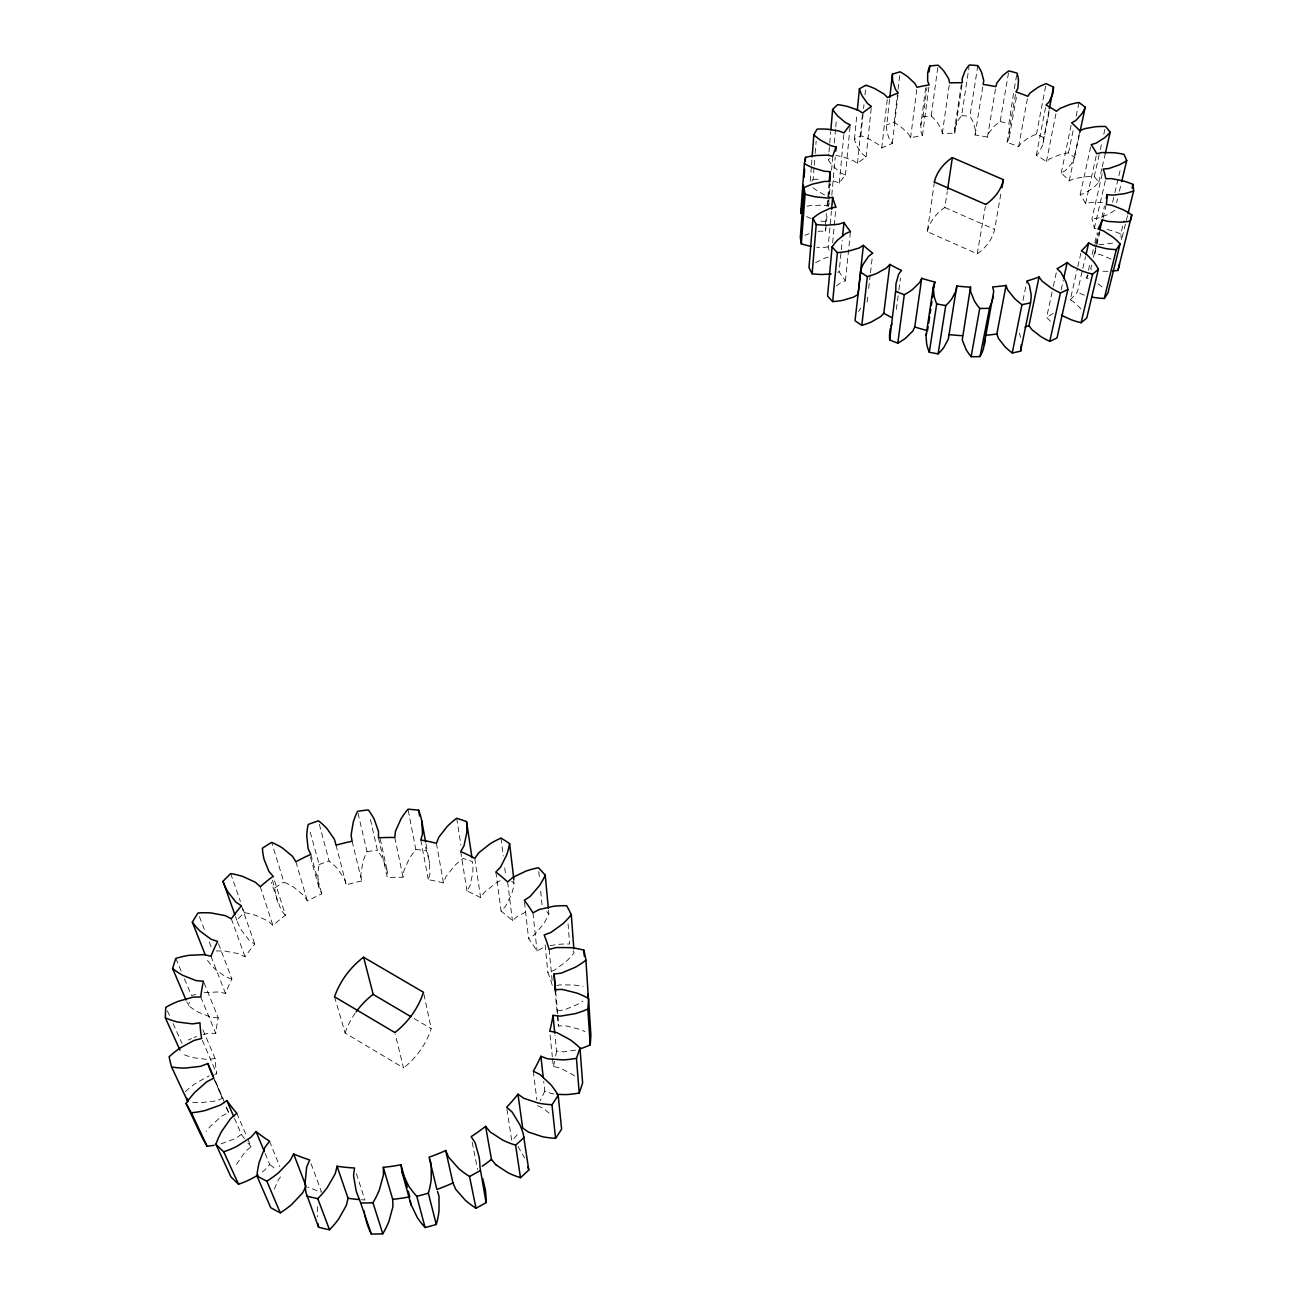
<?xml version="1.0" encoding="UTF-8"?>
<svg xmlns="http://www.w3.org/2000/svg" width="1299" height="1299" viewBox="0 0 1299 1299"><rect width="100%" height="100%" fill="white"/><g stroke="black" fill="none" stroke-linecap="round" stroke-linejoin="round"><path stroke-width="0.75" stroke-dasharray="5 3.75" d="M889.571 99.455L886.6 126.669A65.405 47.008 6.6 0 0 886.973 131.913L889.506 139.789A16.53 11.935 5.6 0 0 889.896 140.373L892.299 143.475A135.551 100.64 7.4 0 0 881.745 148.005L878.968 145.05A16.627 12.097 4.9 0 0 878.4 144.53L869.664 139.302A66.428 48.826 4.4 0 0 863.218 136.622L860.815 135.778A161.514 119.946 7.4 0 0 854.417 139.399L854.986 141.282A65.437 47.17 5.9 0 0 857.113 146.43L862.179 153.785A16.595 12.048 5.1 0 0 862.747 154.289L866.092 156.935A135.551 100.64 7.4 0 0 857.486 163.365L853.816 160.946A16.725 12.243 4.5 0 0 853.102 160.54L842.954 156.935A66.947 49.606 4.2 0 0 835.842 155.458M1048.991 110.48L1043.584 139.529A65.486 47.008 7.1 0 1 1042.724 144.692L1039.46 152.113A16.627 11.951 8.1 0 1 1039.021 152.632L1036.326 155.328A135.551 100.64 7.4 0 1 1046.426 161.563L1049.495 159.079A16.773 12.097 9 0 1 1050.095 158.657L1059.302 154.89A67.223 48.859 9.8 0 1 1065.992 153.282L1068.476 152.844A161.514 119.946 7.4 0 1 1074.533 157.504L1073.786 159.274A65.713 47.186 7.8 0 1 1071.188 164.047L1065.424 170.542A16.741 12.048 8.8 0 1 1064.823 170.948L1061.218 173.043A135.551 100.64 7.4 0 1 1069.223 180.87L1073.12 179.051A16.919 12.259 9.6 0 1 1073.867 178.775L1084.373 176.859A67.824 49.638 10.2 0 1 1091.615 176.567L1094.261 176.615A161.514 119.946 7.4 0 1 1098.759 182.185L1097.411 183.744A66.087 47.543 8.5 0 1 1093.19 187.835L1085.233 192.983A16.855 12.194 9.4 0 1 1084.486 193.259L1080.183 194.59A135.551 100.64 7.4 0 1 1085.574 203.57L1090.088 202.563A17.066 12.438 10.1 0 1 1090.933 202.433L1102.12 202.563A68.425 50.482 10.5 0 1 1104.182 202.806M317.427 1206.722L317.216 1214.143A91.661 85.49 -37.2 0 0 317.346 1216.871M810.251 181.016L811.355 166.97M811.518 164.957L811.989 158.933M812.021 181.227A161.514 119.946 7.4 0 1 813.109 179.359L814.067 167.295M814.229 165.298L815.025 155.247M815.187 153.233L816.145 141.185M833.292 180.886L834.12 181.129A16.838 12.438 4.2 0 1 834.948 181.389L839.3 183.127A135.551 100.64 7.4 0 1 845.422 175.138L841.314 173.124A16.692 12.194 4.6 0 1 840.599 172.718L833.244 166.337A65.599 47.511 5.3 0 1 829.476 161.612L828.291 159.842L828.811 153.802M828.989 151.772L830.727 131.621M825.531 224.711A135.551 100.64 7.4 0 1 825.693 221.496L826.391 213.523M827.09 205.551L829.022 183.63M818.061 231.417L819.815 231.206A17.131 12.86 4.3 0 1 820.708 231.157L825.628 231.173L827.219 213.263M827.918 205.307L830.029 181.438M806.906 206.216A68.084 51.311 4.4 0 1 811.534 205.502L822.738 205.145A16.984 12.649 4.2 0 1 823.615 205.258L828.389 206.168L829.282 196.181M829.46 194.184L830.337 184.182M831.587 170.185L832.821 156.205M834.315 142.955L835.566 128.845M835.744 126.831L836.459 118.761M831.815 195.077L835.225 157.033M829.103 250.171A135.551 100.64 7.4 0 1 828.177 246.94L831.409 211.25M832.659 242.734L835.955 207.109M839.3 183.127L843.977 132.936M845.422 175.138L850.244 124.883M836.312 285.926L840.437 282.987A17.407 13.266 5.2 0 1 841.184 282.614L845.454 280.779A135.551 100.64 7.4 0 1 839.138 271.8L842.207 240.234M854.417 139.399L856.918 114.117M845.454 280.779L850.439 231.563M857.486 163.365L862.601 113.013M378.512 837.823L387.329 877.604A174.326 158.722 -24.4 0 1 403.096 877.312L403.648 871.889A20.898 18.543 -15.1 0 1 403.827 870.915L409.023 859.159A82.795 74.335 -12.8 0 1 413.894 852.014L415.842 849.578L408.016 809.196M860.815 135.778L863.397 110.496M863.591 108.548L863.981 104.651M864.972 94.924L865.962 85.198M866.092 156.935L871.418 106.534M925.684 87.975L920.812 124.98L920.942 131.459A16.514 11.886 6.3 0 0 921.121 132.092L922.452 135.469A135.551 100.64 7.4 0 0 910.599 137.84L908.845 134.544A16.546 11.967 5.4 0 0 908.456 133.959L901.636 127.432A65.989 48.144 4.7 0 0 896.196 123.73L894.118 122.512A161.514 119.946 7.4 0 0 886.665 124.785M881.745 148.005L887.461 97.522M867.131 302.131L867.797 296.253M868.69 288.427L870.265 274.706M870.492 272.758L872.295 257.088M894.118 122.512L897.788 91.32M898.031 89.371L900.093 71.835M892.299 143.475L898.275 92.976M961.374 83.867L954.619 129.234A16.53 11.87 7 0 0 954.603 129.868L954.797 133.326A135.551 100.64 7.4 0 0 942.311 133.44L941.678 129.981A16.514 11.902 6 0 0 941.499 129.364L936.952 121.927A65.664 47.608 5.2 0 0 932.828 117.446L931.188 115.92A161.514 119.946 7.4 0 0 923.102 116.731L922.42 118.501A65.535 47.04 7.3 0 0 921.056 123.551L920.812 124.98M910.599 137.84L917.029 87.309M896.359 309.406L898.681 291.853M898.924 289.904L900.467 278.197M923.102 116.731L926.983 87.488M922.452 135.469L929.191 84.906M931.188 115.92L938.089 65.21M1043.698 137.645A161.514 119.946 7.4 0 0 1036.472 134.17L1034.28 135.047A66.655 48.177 9.3 0 0 1028.532 137.824L1021.111 143.199A16.66 11.983 8.3 0 0 1020.673 143.718L1018.611 146.722A135.551 100.64 7.4 0 0 1007.034 142.403L1008.69 139.269A16.562 11.886 7.4 0 0 1008.917 138.684L1009.534 130.793A65.405 47.024 6.4 0 0 1008.657 125.548L1013.934 90.605M934.403 182.006L927.324 231.677L977.254 253.825A63.83 47.267 6.7 0 0 994.612 229.355L1000.896 193.583M942.311 133.44L949.553 82.876M954.797 133.326L962.348 82.763M927.226 231.66A64.463 47.917 8.1 0 1 944.811 207.467L947.28 191.554M954.7 128.617L957.363 121.749A65.794 47.251 8 0 1 960.399 117.202L961.666 115.643L969.054 66.899M1008.511 72.874L1000.165 121.554L998.395 122.804A66.168 47.641 8.6 0 0 993.881 126.588L988.669 133.229A16.578 11.902 7.6 0 0 988.425 133.813L987.467 137.142A135.551 100.64 7.4 0 0 975.078 134.982L975.598 131.589A16.514 11.87 6.7 0 0 975.63 130.955L973.601 123.064A65.453 47.219 5.8 0 0 971.019 118.063L969.915 116.309L977.806 65.632M975.078 134.982L983.164 84.451M987.467 137.142L995.862 86.627M977.254 253.825L985.373 206.379M1014.275 88.657L1017.02 73.085M1007.034 142.403L1015.948 91.953M1009.372 136.85L1016.614 96.061M310.234 832.156L319.148 864.598L318.612 867.537A82.876 73.264 -16.1 0 0 317.833 875.77L319.148 888.078A21.109 18.511 -18.9 0 0 319.489 889.003L321.795 893.858A174.326 158.722 -24.4 0 0 307.376 901.068L304.551 896.456A21.385 18.673 -21.8 0 0 303.966 895.661L294.191 887.509A86.27 75.261 -25 0 0 286.689 883.369L283.864 882.086L271.67 842.369M1018.611 146.722L1027.834 96.305M513.836 879.261L513.755 886.162A82.714 73.523 -14.7 0 1 511.514 894.28L505.733 905.955A20.914 18.819 -12.5 0 1 505.067 906.783L501.073 911.037A174.326 158.722 -24.4 0 1 512.439 920.764L516.872 916.818A21.06 19.193 -11.1 0 1 517.733 916.168L527.8 911.021M1036.472 134.17L1046.117 83.672M1036.326 155.328L1046.02 104.992M1043.032 143.263L1049.462 110.285M1046.426 161.563L1056.412 111.292M1023.011 300.41L1026.908 280.99M1061.218 173.043L1071.626 122.885M1068.476 152.844L1073.331 129.624M1076.157 116.066L1078.998 102.524M1069.223 180.87L1079.875 130.777M1074.533 157.504L1079.875 132.352M1050.388 321.226A17.666 13.412 9.9 0 0 1049.852 320.609L1046.621 317.378L1052.937 288.167M1053.359 286.218L1057.142 268.682M1080.183 194.59L1091.16 144.627M1061.153 289.807L1063.313 280.048M1085.574 203.57L1096.713 153.704M1094.261 176.615L1099.896 151.561M1100.318 149.629L1101.617 143.848M1103.793 134.203L1105.53 126.506M1081.028 308.967L1075.069 302.862A17.601 13.266 10.3 0 0 1074.37 302.358L1070.279 299.809L1077.374 268.52M1077.813 266.571L1081.369 250.918M1098.759 182.185L1101.828 168.708M1102.266 166.792L1105.335 153.314M1095.95 228.315L1094.326 228.348A135.551 100.64 7.4 0 0 1091.939 218.735L1103.306 169.032M1070.279 299.809A135.551 100.64 7.4 0 0 1077.439 291.934L1082.392 270.387M1082.83 268.422L1085.542 256.682M1094.326 228.348L1105.79 178.726M1088.172 278.652L1086.614 278.083L1087.994 272.189M1088.448 270.224L1090.283 262.366M1092.118 254.507L1094.408 244.683M1094.862 242.718L1097.152 232.894M1095.593 244.082L1098.256 232.667M1101.812 217.453L1104.491 206.038M1091.647 265.077L1090.722 269.023L1092.313 269.478M1093.482 257.202L1096.259 245.397M1096.713 243.433L1099.474 231.628M1111.067 259.021L1100.562 254.75A17.358 12.86 10.6 0 0 1099.668 254.555L1094.748 253.727L1099.847 232.001M1103.078 218.183L1106.326 204.365M1112.594 202.254L1114.412 194.574M1114.867 192.658L1120.793 167.75M1116.62 202.693L1117.546 198.861M1119.381 191.213L1121.216 183.549M1127.516 215.634L1121.41 240.38A161.514 119.946 7.4 0 0 1120.826 233.934L1124.106 220.603M500.131 880.722A83.688 76.641 -10.9 0 0 495.13 883.645L484.559 892.153A20.946 18.9 -12 0 0 483.894 892.981L480.63 897.69A174.326 158.722 -24.4 0 0 466.974 891.049L469.767 886.097A20.881 18.624 -14 0 0 470.189 885.171L472.755 872.798A82.941 73.231 -16.5 0 0 472.82 864.614L472.576 861.692A207.743 189.199 -24.5 0 0 463.029 858.444L460.512 860.409A83.136 75.342 -11.6 0 0 453.952 866.368L445.866 876.825A20.881 18.673 -13.4 0 0 445.427 877.751L443.462 882.963A174.326 158.722 -24.4 0 0 428.329 879.715L429.758 874.389A20.914 18.511 -15.7 0 0 429.937 873.399L429.19 861.075A83.445 73.264 -18.5 0 0 427.079 853.264L425.017 844.788M274.349 1189.121L278.132 1180.304A23.366 21.206 -37.4 0 1 278.782 1179.281L282.744 1173.906M358.037 813.239L367 851.657L365.717 854.433A82.698 73.637 -14.3 0 0 362.811 862.325L360.797 874.73A20.963 18.478 -16.9 0 0 360.878 875.705L361.772 880.982A174.326 158.722 -24.4 0 0 346.248 884.83L344.803 879.683A21.157 18.543 -19.7 0 0 344.462 878.757L337.383 868.593A85.133 74.303 -22.8 0 0 331.407 862.861L329.085 860.977L318.417 820.806M548.503 910.193L548.876 914.09L547.545 916.899A82.746 74.157 -13.1 0 1 543.209 924.433L534.49 934.712A21.011 19.079 -11.4 0 1 533.629 935.377L528.612 938.706A174.326 158.722 -24.4 0 1 537.023 950.982L542.349 948.091A21.239 19.55 -10.8 0 1 543.355 947.621L545.45 946.857M858.558 311.533L860.766 307.993M265.158 1153.512L269.705 1164.489L265.256 1169.506A23.236 20.816 -35.6 0 1 264.379 1170.35L259.849 1173.874M185.4 1091.631L188.095 1089.228A91.904 82.146 -35.3 0 1 196.019 1083.057L209.301 1075.751M247.947 1139.272L251.097 1146.692L245.982 1151.011A23.285 20.93 -36.2 0 0 245.105 1151.856L236.418 1164.44A92.554 84.419 -37.8 0 0 235.135 1166.94M234.502 1118.374L241.37 1134.352L235.898 1138.2A23.041 20.459 -33.9 0 1 234.859 1138.817L220.457 1144.029M1114.786 210.357L1112.902 211.607A66.558 48.047 9.1 0 1 1107.284 214.725L1100.009 217.566M226.318 1107.105L228.673 1112.529L222.762 1115.516A23.122 20.589 -34.5 0 0 221.723 1116.15L210.324 1126.379A92.424 83.396 -36.8 0 0 206.184 1131.332M215.731 1081.726L222.843 1098.158L216.738 1100.61A22.781 20.086 -31.9 0 1 215.585 1100.984L200.825 1102.656A88.511 77.485 -28.9 0 1 191.229 1102.104M194.087 1037.479L196.669 1036.488M552.254 985.129A174.326 158.722 -24.4 0 0 547.869 972.561L553.618 970.434A21.174 19.42 -10.8 0 0 554.641 969.963L565.844 961.763A83.039 75.098 -11.8 0 0 572.08 955.252L574.126 952.768A207.743 189.199 -24.5 0 0 572.68 949.813M837.644 272.287L839.138 271.8M556.686 985.649L558.667 985.113A21.45 19.956 -11.4 0 1 559.772 984.886L573.931 984.983A86.335 81.447 -14.9 0 1 583.072 986.607M1099.214 217.794L1097.558 218.151A17.001 12.373 9.9 0 1 1096.697 218.281L1091.939 218.735M214.644 1074.354L216.738 1073.835A174.326 158.722 -24.4 0 1 215.082 1058.458L202.969 1029.912M203.017 1034.475L208.36 1033.419A22.586 19.842 -30.6 0 1 209.512 1033.338L215.78 1033.29A174.326 158.722 -24.4 0 1 218.264 1017.88L203.407 981.216M575.522 1050.144L563.863 1051.849A21.596 20.232 -12.5 0 1 562.711 1051.8L556.524 1051.102L554.965 1035.206M550.11 945.623L557.06 944.503A85.328 79.775 -12.1 0 1 566.315 943.967L569.644 944L568.069 923.865M828.21 257.202L826.619 257.511A17.277 13.071 4.6 0 0 825.774 257.722L816.259 262.236A69.156 52.821 5.5 0 0 814.668 263.259M215.082 1058.458L208.749 1059.416A22.489 19.712 -29.8 0 1 207.58 1059.513L193.421 1057.711A87.228 76.17 -26.7 0 1 184.653 1054.918L181.616 1053.684M204.252 992.615L218.589 991.933A22.278 19.485 -28.4 0 1 219.677 992.095L225.523 993.491A174.326 158.722 -24.4 0 1 231.888 979.024L217.631 941.45M557.466 1010.768L563.62 1010.005A21.369 19.81 -11 0 0 564.724 1009.778L577.828 1004.241A83.558 76.332 -11 0 0 582.91 1001.107M828.177 246.94L823.322 247.508A17.082 12.779 4.2 0 1 822.429 247.573L816.714 247.265M813.109 179.359L815.756 179.262A67.499 50.45 4.2 0 1 818.402 179.246M554.965 989.659L558.375 1026.031L564.594 1025.82A21.693 20.378 -13.4 0 1 565.731 1025.853L579.468 1029.295A87.439 82.99 -19.6 0 1 584.94 1031.617M1107.901 271.329L1100.643 271.166M825.693 221.496L820.789 221.139A16.936 12.568 4.2 0 1 819.896 221.025L817.282 220.489M218.264 1017.88L212.11 1017.377A22.164 19.371 -27.6 0 1 211.023 1017.198L198.325 1012.165A86.01 75.033 -24.5 0 1 190.921 1007.439L188.42 1005.54L186.845 1001.838M1098.889 244.391L1100.529 244.553A17.163 12.584 10.3 0 0 1101.438 244.585L1112.366 243.14A67.093 48.712 9.7 0 0 1114.282 242.669M216.17 950.998A88.787 77.794 -29.4 0 1 225.458 951.16L239 953.758A21.953 19.16 -26.2 0 1 239.974 954.18L245.056 956.86A174.326 158.722 -24.4 0 1 254.799 944.178L250.074 941.044A21.547 18.803 -23.2 0 1 249.278 940.411L241.533 930.425A83.997 73.523 -20.1 0 1 237.912 923.004L236.856 920.228A207.743 189.199 -24.5 0 1 244.293 912.661L247.492 913.246A87.504 76.43 -27.2 0 1 256.114 915.503L268.097 921.072A21.645 18.884 -24 0 1 268.893 921.705L272.952 925.489A174.326 158.722 -24.4 0 1 285.423 915.275L273.163 876.273M553.959 1094.018L551.718 1093.563A21.856 20.654 -15.7 0 1 550.614 1093.238L544.801 1091.063L543.696 1081.401M552.513 1058.669L553.325 1066.528L559.414 1067.794A21.953 20.784 -17.2 0 1 560.502 1068.103L572.956 1074.825A88.624 84.24 -25.7 0 1 575.051 1076.368M1107.203 229.42L1111.278 230.508A68.993 51.327 10.6 0 1 1118.358 232.927L1120.826 233.934M231.888 979.024L226.286 977.124A21.839 19.063 -25.4 0 1 225.312 976.702L214.822 968.892A84.906 74.14 -22.3 0 1 209.171 962.591L207.353 960.172M1084.324 295.182L1082.603 294.548A17.455 13.006 10.6 0 1 1081.775 294.191L1077.439 291.934M811.161 218.541L809.293 217.794A66.33 48.664 4.4 0 1 805.136 215.926M944.876 207.515L994.514 229.338M824.573 194.931L816.909 190.58A65.908 48.014 4.8 0 1 811.68 186.569M537.542 1105.644L543.128 1108.372A22.245 21.141 -22.9 0 1 544.102 1108.956L550.922 1114.753M414.154 1018.562L431.219 1028.629A82.243 74.108 -24.3 0 1 403.599 1068.005M1098.093 283.832L1101.227 286.267A69.821 52.821 10.2 0 1 1104.556 289.255M285.423 915.275L281.818 911.151A21.304 18.624 -21 0 1 281.217 910.339L271.247 882.33M517.976 1146.497L524.585 1157.831M370.459 819.539L377.376 850.293L379.081 852.68A84.175 73.621 -20.6 0 1 383.237 859.646L387.248 871.223A21.011 18.478 -17.6 0 1 387.329 872.214L387.329 877.604M167.425 1010.931L169.844 1016.338M173.092 1023.547L181.99 1043.373M213.799 1078.202L223.201 1099.88M214.773 1080.606L222.632 1098.743M202.4 1040.402L216.738 1073.835M236.873 1113.275L247.151 1137.404M175.803 958.386L181.292 971.408M184.426 978.845L191.473 995.586L194.834 994.628A90.004 79.255 -31.5 0 1 198.211 993.784M200.76 996.999L215.78 1033.29M269.526 1141.22L279.805 1166.648M210.99 956.259L225.523 993.491M199.413 916.591L205.047 931.156M209.269 942.067L211.38 947.539M311.062 1163.725L321.567 1192.141A174.326 158.722 -24.4 0 1 307.749 1187.075M231.319 918.783L245.056 956.86M235.541 916.526L236.856 920.228M230.702 873.594L240.412 901.49M242.994 908.943L244.293 912.661M241.435 905.809L254.799 944.178M260.255 886.714L272.952 925.489M356.381 1173.63L364.938 1199.967A174.326 158.722 -24.4 0 1 361.154 1199.724M272.53 880.284L275.161 890.773A83.315 73.231 -18.1 0 0 276.606 898.827L277.889 903.227M295.88 861.757L307.376 901.068M334.525 996.788L345.144 1033.046L403.518 1067.908L395.269 1034.491M310.429 856.967L318.856 887.152M310.802 854.401L321.795 893.858M336.068 845.194L346.248 884.83M352.11 841.265L361.772 880.982M1020.608 337.269L1019.618 333.957A17.699 13.526 9.2 0 0 1019.293 333.258M380.185 838.862L386.907 869.307M423.912 994.19L431.219 1028.629M394.782 837.514L403.096 877.312M472.251 1142.422L477.496 1169.409M420.827 839.982L428.329 879.715M426.007 843.879L429.596 863.299M436.448 843.311L443.462 882.963M460.707 851.576L466.974 891.049M456.696 818.273L460.918 845.048M506.951 1109.232L511.774 1140.766A174.326 158.722 -24.4 0 0 519.21 1132.355M474.801 858.379L480.63 897.69M495.877 872.019L501.073 911.037M507.617 881.956L512.439 920.764M501.008 838.082L503.249 855.976M504.743 867.894L505.733 875.851M533.337 1071.237L536.844 1099.912M524.504 902.22L528.612 938.706M532.963 912.856L537.023 950.982M550.094 1035.076L552.319 1056.688M538.793 871.629L539.377 877.507M540.709 891.195L542.251 906.832M545.125 944.844L547.869 972.561M549.152 949.439L552.156 980.842M555.647 991.446L557.758 1013.902M1088.124 275.096A135.551 100.64 7.4 0 1 1086.614 278.083M1053.262 313.384A135.551 100.64 7.4 0 1 1046.621 317.378M825.628 231.173A135.551 100.64 7.4 0 1 825.514 227.926M828.389 206.168A135.551 100.64 7.4 0 1 829.347 203.099M1095.171 250.528A135.551 100.64 7.4 0 1 1094.748 253.727M828.291 159.842A161.514 119.946 7.4 0 1 829.899 158.234M961.666 115.643A161.514 119.946 7.4 0 1 969.915 116.309M1000.165 121.554A161.514 119.946 7.4 0 1 1008.138 123.681M804.877 235.265A68.652 52.122 4.8 0 1 809.115 233.69M557.937 1015.834A174.326 158.722 -24.4 0 1 558.375 1026.031M556.524 1051.102A174.326 158.722 -24.4 0 1 555.631 1056.249M554.559 1061.397A174.326 158.722 -24.4 0 1 553.325 1066.528M544.801 1091.063A174.326 158.722 -24.4 0 1 540.124 1100.838M273.927 1167.769A174.326 158.722 -24.4 0 1 269.705 1164.489M251.097 1146.692A174.326 158.722 -24.4 0 1 247.703 1142.698M244.456 1138.574A174.326 158.722 -24.4 0 1 241.37 1134.352M228.673 1112.529A174.326 158.722 -24.4 0 1 226.562 1107.803M224.613 1103.013A174.326 158.722 -24.4 0 1 222.843 1098.158M188.42 1005.54A207.743 189.199 -24.5 0 1 189.378 1002.195M274.917 887.834A207.743 189.199 -24.5 0 1 283.864 882.086M319.148 864.598A207.743 189.199 -24.5 0 1 329.085 860.977M367 851.657A207.743 189.199 -24.5 0 1 377.376 850.293M415.842 849.578A207.743 189.199 -24.5 0 1 426.088 850.553M511.562 881.371A207.743 189.199 -24.5 0 1 514.307 883.223M546.7 911.638A207.743 189.199 -24.5 0 1 548.876 914.09M188.306 1040.044A91.076 80.733 -33.5 0 1 191.554 1038.567M345.031 1033.03A82.633 75.975 -23.8 0 1 355.26 1013.041"/><path stroke-width="1.5" d="M1079.875 132.352L1085.217 107.216A165.801 121.132 7.2 0 0 1078.998 102.524L1076.449 102.946A68.993 49.313 9.6 0 0 1069.597 104.57L1060.163 108.369A17.212 12.211 8.8 0 0 1059.546 108.791L1056.412 111.292A139.155 101.631 7.2 0 0 1046.02 104.992L1048.78 102.28A17.066 12.048 7.9 0 0 1049.219 101.76L1052.547 94.275A67.175 47.397 7 0 0 1053.424 89.079L1053.521 87.179A165.801 121.132 7.2 0 0 1046.117 83.672L1043.876 84.549A68.409 48.599 9.1 0 0 1037.966 87.342L1030.383 92.765A17.098 12.081 8.2 0 0 1029.945 93.301L1027.834 96.305A139.155 101.631 7.2 0 0 1015.948 91.953L1017.62 88.787A16.984 11.983 7.3 0 0 1017.864 88.202L1018.481 80.246A67.077 47.413 6.3 0 0 1017.555 74.969L1017.02 73.085A165.801 121.132 7.2 0 0 1008.852 70.925L1007.034 72.192A67.889 48.031 8.4 0 0 1002.406 75.992L997.08 82.681A17.001 12 7.5 0 0 996.836 83.282L995.862 86.627A139.155 101.631 7.2 0 0 983.164 84.451L983.684 81.025A16.936 11.967 6.6 0 0 983.7 80.392L981.606 72.452A67.142 47.608 5.7 0 0 978.943 67.402L977.806 65.632A165.801 121.132 7.2 0 0 969.346 64.95L968.047 66.525A67.483 47.641 7.8 0 0 964.962 71.104L962.153 78.654A16.952 11.967 6.8 0 0 962.137 79.288L962.348 82.763A139.155 101.631 7.2 0 0 949.553 82.876L948.887 79.401A16.936 12 5.9 0 0 948.708 78.768L944.016 71.266A67.353 47.998 5.1 0 0 939.778 66.752L938.089 65.21A165.801 121.132 7.2 0 0 929.808 66.022L929.11 67.808A67.207 47.413 7.1 0 0 927.713 72.89L927.616 80.879A16.936 11.983 6.1 0 0 927.811 81.496L929.191 84.906A139.155 101.631 7.2 0 0 917.029 87.309L915.21 83.98A16.984 12.064 5.3 0 0 914.821 83.38L907.806 76.787A67.694 48.566 4.6 0 0 902.237 73.069L900.093 71.835A165.801 121.132 7.2 0 0 892.462 74.124L892.397 76.024A67.093 47.381 6.4 0 0 892.786 81.317L895.401 89.241A16.968 12.032 5.5 0 0 895.807 89.842L898.275 92.976A139.155 101.631 7.2 0 0 887.461 97.522L884.603 94.551A17.049 12.194 4.8 0 0 884.018 94.031L875.055 88.738A68.149 49.265 4.3 0 0 868.43 86.043L865.962 85.198A165.801 121.132 7.2 0 0 859.418 88.835L857.308 110.236M859.418 88.835L860.003 90.735A67.11 47.543 5.8 0 0 862.195 95.931L867.407 103.352A17.017 12.146 5 0 0 867.976 103.871L871.418 106.534A139.155 101.631 7.2 0 0 862.601 113.013L858.834 110.577A17.163 12.357 4.4 0 0 858.103 110.155L847.679 106.518A68.701 50.076 4.1 0 0 840.388 105.024L837.709 104.634A165.801 121.132 7.2 0 0 832.643 109.441L833.861 111.227A67.288 47.901 5.2 0 0 837.741 116.001L845.292 122.447A17.114 12.292 4.5 0 0 846.022 122.853L850.244 124.883A139.155 101.631 7.2 0 0 843.977 132.936L839.511 131.199A17.293 12.552 4.2 0 0 838.667 130.923L827.366 129.186A69.302 50.953 4.1 0 0 819.815 129.023L817.103 129.121A165.801 121.132 7.2 0 0 813.856 134.852L815.642 136.411A67.613 48.42 4.7 0 0 821.017 140.454L830.516 145.488A17.244 12.487 4.2 0 0 831.36 145.764L836.134 147.014A139.155 101.631 7.2 0 0 832.821 156.205L827.918 155.279A17.439 12.763 4.1 0 0 827.008 155.166L815.512 155.523A69.902 51.846 4.3 0 0 808.157 156.741L805.559 157.341A165.801 121.132 7.2 0 0 804.39 163.658L800.671 213.572A161.514 119.946 7.4 0 1 801.84 207.32L802.133 203.326M802.879 193.324L803.48 185.335M804.081 177.33L804.666 169.341M805.266 161.336L805.559 157.341M804.39 163.658L806.647 164.876A68.051 49.102 4.4 0 0 813.239 167.928L824.134 171.192A17.374 12.681 4.1 0 0 825.044 171.306L830.077 171.679A139.155 101.631 7.2 0 0 830.029 181.438L824.979 181.438A17.585 12.99 4.2 0 0 824.053 181.487L813.06 183.971A70.503 52.674 4.8 0 0 806.37 186.569L804.065 187.641L800.33 237.327A161.514 119.946 7.4 0 0 801.321 243.79L803.854 244.569A66.817 49.427 4.2 0 0 811.079 246.355M801.321 243.79L805.088 194.168A165.801 121.132 7.2 0 1 804.065 187.641M812.135 156.935L813.856 134.852M805.088 194.168L807.686 194.964A68.571 49.898 4.1 0 0 815.106 196.782L826.765 198A17.537 12.909 4.1 0 0 827.674 197.951L832.659 197.367A139.155 101.631 7.2 0 0 835.955 207.109L831.084 208.051A17.731 13.217 4.5 0 0 830.207 208.262L820.448 212.809A71.039 53.405 5.4 0 0 814.863 216.657L812.995 218.167L809.001 267.529A161.514 119.946 7.4 0 0 812.135 273.78L814.846 274.089A67.386 50.271 4.2 0 0 822.429 274.495L831.165 273.992M812.135 273.78L816.227 224.483A165.801 121.132 7.2 0 1 812.995 218.167M830.905 129.608L832.643 109.441M933.299 287.225L934.03 295.717A72.046 54.266 8.8 0 0 935.848 301.758L936.725 303.901L929.305 352.24A161.514 119.946 7.4 0 0 938.089 353.864L939.778 352.224A69.496 53.259 6.1 0 0 943.918 347.336L948.286 339.136A17.666 13.575 7.4 0 0 948.432 338.438L956.778 285.991A139.155 101.631 7.2 0 0 970.515 287.16L970.597 291.138A18.186 13.721 8.5 0 0 970.678 291.869L974.38 300.865A71.932 53.876 9.5 0 0 978.163 306.483L979.722 308.431L971.132 356.705A161.514 119.946 7.4 0 0 980.014 356.592L981.054 354.643A69.837 53.649 7 0 0 983.375 349.025L993.686 291.609A18.186 13.737 8.2 0 0 993.605 290.879L992.68 286.9A139.155 101.631 7.2 0 0 1006.059 285.439L1007.488 289.352A18.186 13.656 9.2 0 0 1007.813 290.067L1014.357 298.234A71.656 53.275 10 0 0 1019.812 303.04L1021.94 304.664A165.801 121.132 7.2 0 0 1030.513 302.829L1030.838 300.67A71.981 54.428 7.8 0 0 1031.146 294.613L1029.457 285.423A18.186 13.688 9 0 0 1029.117 284.725L1026.908 280.99A139.155 101.631 7.2 0 0 1039.038 277.012L1041.684 280.6A18.121 13.526 9.8 0 0 1042.236 281.233L1051.135 288.021A71.25 52.528 10.3 0 0 1057.889 291.723L1060.439 292.925A165.801 121.132 7.2 0 0 1067.859 289.482L1067.453 287.306A72.062 54.314 8.6 0 0 1065.716 281.298L1061.023 272.579A18.154 13.575 9.6 0 0 1060.471 271.946L1057.142 268.682A139.155 101.631 7.2 0 0 1067.193 262.495L1070.879 265.516A18.04 13.347 10.2 0 0 1071.61 266.035L1082.229 271.036A70.731 51.684 10.4 0 0 1089.796 273.407L1092.573 274.105A165.801 121.132 7.2 0 0 1098.369 269.315L1097.249 267.253A71.965 53.973 9.4 0 0 1093.612 261.7L1086.305 254.019A18.072 13.412 10.1 0 0 1085.574 253.5L1081.369 250.918A139.155 101.631 7.2 0 0 1088.692 242.962L1093.157 245.251A17.926 13.136 10.4 0 0 1094.018 245.625L1105.611 248.547A70.13 50.791 10.2 0 0 1113.454 249.457L1116.279 249.603A165.801 121.132 7.2 0 0 1120.079 243.855L1118.358 242.036A71.737 53.421 9.9 0 0 1113.097 237.262L1103.728 231.092A17.959 13.217 10.3 0 0 1102.867 230.719L1098.077 228.965A139.155 101.631 7.2 0 0 1102.25 219.807L1107.186 221.22A17.78 12.925 10.3 0 0 1108.096 221.431L1119.884 222.161A69.496 49.93 9.9 0 0 1127.5 221.593L1130.179 221.22A165.801 121.132 7.2 0 0 1131.786 214.887L1129.578 213.426A71.348 52.691 10.3 0 0 1123.099 209.724L1112.301 205.404A17.829 13.006 10.3 0 0 1111.392 205.193L1106.326 204.365A139.155 101.631 7.2 0 0 1107.154 194.623L1112.236 195.094A17.618 12.698 10.1 0 0 1113.146 195.126L1124.366 193.681A68.863 49.151 9.5 0 0 1131.267 191.732L1133.637 190.888A165.801 121.132 7.2 0 0 1133.02 184.393L1130.471 183.37A70.844 51.863 10.4 0 0 1123.197 180.918L1111.7 178.661A17.666 12.779 10.2 0 0 1110.791 178.629L1105.79 178.726A139.155 101.631 7.2 0 0 1103.306 169.032L1108.193 168.578A17.455 12.487 9.7 0 0 1109.07 168.432L1119.04 164.989A68.279 48.469 8.9 0 0 1124.804 161.839L1126.72 160.573A165.801 121.132 7.2 0 0 1123.976 154.321L1121.281 153.785A70.26 50.986 10.3 0 0 1113.681 152.697L1102.218 152.568A17.504 12.568 9.8 0 0 1101.341 152.697L1096.713 153.704A139.155 101.631 7.2 0 0 1091.16 144.627L1095.56 143.312A17.309 12.308 9.2 0 0 1096.34 143.02L1104.475 137.84A67.792 47.933 8.3 0 0 1108.794 133.716L1110.174 132.141A165.801 121.132 7.2 0 0 1105.53 126.506L1102.819 126.458A69.626 50.125 10 0 0 1095.382 126.75L1084.616 128.682A17.358 12.373 9.4 0 0 1083.853 128.958L1079.875 130.777A139.155 101.631 7.2 0 0 1071.626 122.885L1075.312 120.791A17.163 12.162 8.6 0 0 1075.929 120.369L1081.807 113.825A67.418 47.576 7.6 0 0 1084.47 109.002L1085.217 107.216M829.2 181.633L830.077 171.679M835.76 151.025L836.134 147.014M831.587 209.269L832.659 197.367M816.227 224.483L819.019 224.792A69.172 50.758 4.1 0 0 826.813 225.198L838.472 224.224A17.683 13.136 4.4 0 0 839.333 223.996L843.944 222.486A139.155 101.631 7.2 0 0 850.439 231.563L846.071 233.43A17.877 13.412 5.1 0 0 845.308 233.804L837.449 240.185A71.477 53.973 6.2 0 0 833.373 245.073L832.091 246.924L827.544 295.977A161.514 119.946 7.4 0 0 832.675 301.595L835.403 301.368A67.97 51.132 4.3 0 0 842.856 300.313L853.475 297.162A17.358 13.201 5 0 0 854.222 296.773L858.038 294.418L863.397 245.365A139.155 101.631 7.2 0 0 872.749 253.175L869.161 255.854A18.007 13.575 5.8 0 0 868.56 256.374L863.186 264.217A71.818 54.314 7.1 0 0 860.928 269.867L855.002 320.707A161.514 119.946 7.4 0 0 861.822 325.302L864.371 324.555A68.538 51.944 4.7 0 0 871.191 322.038L880.332 316.859A17.488 13.363 5.7 0 0 880.917 316.339L883.791 313.254L889.88 264.428A139.155 101.631 7.2 0 0 901.49 270.403L898.973 273.748A18.105 13.688 6.7 0 0 898.583 274.381L896.083 283.198A72.013 54.428 8 0 0 895.855 289.239L889.685 339.932A161.514 119.946 7.4 0 0 897.771 343.163L899.963 341.929A69.058 52.674 5.3 0 0 905.647 338.113L912.661 331.196A17.585 13.493 6.5 0 0 913.035 330.563L914.756 326.958L921.722 278.311A139.155 101.631 7.2 0 0 934.842 282.013L933.965 287.842M832.675 301.595L837.368 252.623A165.801 121.132 7.2 0 1 832.091 246.924M842.596 236.288L843.944 222.486M256.926 1175.871A214.627 193.941 -22.8 0 0 266.847 1181.181L270.078 1179.086A94.843 84.078 -33.2 0 0 278.635 1172.672L289.758 1161.062A24.129 21.71 -35 0 0 290.424 1160.007L293.639 1153.983L306.077 1186.344L302.992 1192.206A23.35 21.125 -37 0 1 302.342 1193.245L291.642 1204.546A91.742 81.853 -35 0 1 283.393 1210.798L280.275 1212.828A207.743 189.199 -24.5 0 1 270.695 1207.664L256.926 1175.871L257.332 1172.266A95.412 87.618 -35.6 0 1 259.215 1162.313L264.736 1147.78A24.145 21.807 -35.3 0 1 265.418 1146.725L269.526 1141.22A180.106 162.684 -22.7 0 1 256.065 1131.543L251.454 1136.674A24.015 21.385 -33.8 0 1 250.545 1137.551L237.035 1146.27A93.918 82.535 -31.5 0 1 227.325 1150.508L223.737 1151.791A214.627 193.941 -22.8 0 1 215.878 1144.224L217.209 1140.782A95.688 86.854 -35.6 0 1 221.609 1131.478L230.637 1118.569A24.08 21.498 -34.3 0 1 231.563 1117.692L236.873 1113.275A180.106 162.684 -22.7 0 1 226.854 1100.61L221.171 1104.54A23.82 21.011 -32.2 0 1 220.099 1105.189L205.177 1110.515A92.749 80.944 -29.6 0 1 195.012 1112.366L191.343 1112.756A214.627 193.941 -22.8 0 1 186.049 1103.501L188.193 1100.464A95.541 85.75 -34.9 0 1 194.753 1092.41L206.59 1081.921A23.902 21.141 -32.8 0 1 207.661 1081.271L213.799 1078.202A180.106 162.684 -22.7 0 1 207.824 1063.475L201.491 1065.992A23.544 20.605 -30.4 0 1 200.306 1066.365L185.026 1068.087A91.45 79.401 -27.5 0 1 175.089 1067.502L171.582 1067.031A214.627 193.941 -22.8 0 1 169.114 1056.769L171.906 1054.301A95.006 84.386 -33.6 0 1 180.139 1047.984L193.908 1040.483A23.642 20.752 -31.1 0 1 195.077 1040.126L201.605 1038.534A180.106 162.684 -22.7 0 1 199.949 1022.768L193.389 1023.758A23.236 20.216 -28.4 0 1 192.187 1023.856L177.541 1022.004A90.102 77.972 -25.4 0 1 168.497 1019.147L165.363 1017.88A214.627 193.941 -22.8 0 1 165.801 1007.326L169.032 1005.556A94.129 82.876 -31.9 0 1 178.336 1001.285L193.096 997.129A23.35 20.346 -29.1 0 1 194.282 997.047L200.76 996.999A180.106 162.684 -22.7 0 1 203.407 981.216L197.042 980.696A22.895 19.842 -26.3 0 1 195.905 980.518L182.802 975.354A88.819 76.755 -23.3 0 1 175.17 970.515L172.605 968.567A214.627 193.941 -22.8 0 1 175.803 958.386L179.262 957.395A93.008 81.285 -30 0 1 189.021 955.333L203.829 954.651A23.009 19.956 -27 0 1 204.966 954.83L210.99 956.259A180.106 162.684 -22.7 0 1 217.631 941.45L211.851 939.502A22.554 19.501 -24.2 0 1 210.844 939.063L200.03 931.074A87.666 75.797 -21.2 0 1 194.217 924.628L192.349 922.16A214.627 193.941 -22.8 0 1 198.016 912.953L201.491 912.775A91.726 79.726 -28 0 1 211.104 912.953L225.068 915.6A22.684 19.615 -24.9 0 1 226.075 916.022L231.319 918.783A180.106 162.684 -22.7 0 1 241.435 905.809L236.564 902.61A22.262 19.225 -22 0 1 235.736 901.961L227.78 891.731A86.708 75.147 -19.1 0 1 224.078 884.148L222.99 881.323A214.627 193.941 -22.8 0 1 230.702 873.594L233.999 874.178A90.394 78.265 -25.9 0 1 242.897 876.5L255.253 882.2A22.359 19.323 -22.8 0 1 256.065 882.849L260.255 886.714A180.106 162.684 -22.7 0 1 273.163 876.273L269.445 872.051A21.986 19.03 -19.9 0 1 268.844 871.239L264.103 859.467A85.978 74.822 -17.1 0 1 262.658 851.235L262.398 848.215A214.627 193.941 -22.8 0 1 271.67 842.369L274.592 843.668A89.079 76.998 -23.7 0 1 282.321 847.906L292.389 856.22A22.083 19.095 -20.7 0 1 292.989 857.048L295.88 861.757A180.106 162.684 -22.7 0 1 310.802 854.401L308.431 849.432A21.774 18.917 -17.9 0 1 308.074 848.491L306.759 835.906A85.539 74.839 -15.2 0 1 307.587 827.512L308.139 824.508A214.627 193.941 -22.8 0 1 318.417 820.806L320.821 822.738A87.894 75.975 -21.6 0 1 326.975 828.6L334.249 838.992A21.839 18.949 -18.6 0 1 334.59 839.917L336.068 845.194A180.106 162.684 -22.7 0 1 352.11 841.265L351.201 835.858A21.628 18.884 -15.9 0 1 351.12 834.867L353.231 822.202A85.361 75.228 -13.4 0 1 356.251 814.132L357.582 811.307A214.627 193.941 -22.8 0 1 368.299 809.927L370.053 812.346A86.887 75.261 -19.5 0 1 374.323 819.474L378.431 831.311A21.677 18.884 -16.6 0 1 378.512 832.302L378.512 837.823A180.106 162.684 -22.7 0 1 394.782 837.514L395.367 831.993A21.563 18.933 -14.1 0 1 395.562 830.987L400.953 818.987A85.458 75.959 -11.9 0 1 405.986 811.696L408.016 809.196A214.627 193.941 -22.8 0 1 418.57 810.203L419.609 812.979A86.124 74.855 -17.5 0 1 421.769 820.952L425.65 841.963M956.778 285.991L956.356 289.937A18.154 13.721 7.3 0 1 956.194 290.651L951.729 298.949A71.396 53.876 6 0 1 947.474 303.869L945.753 305.541L938.089 353.864M861.822 325.302L867.342 276.606A165.801 121.132 7.2 0 1 860.328 271.946M889.783 97.506L892.462 74.124M929.045 71.883L929.808 66.022M897.771 343.163L904.299 294.694L906.556 293.444A70.925 53.259 5.2 0 0 912.385 289.596L919.562 282.597A18.072 13.656 6.4 0 0 919.952 281.964L921.722 278.311M984.496 344.608L984.788 340.078A17.699 13.575 8.4 0 0 984.739 339.591M947.572 189.557L952.362 157.617L1003.364 179.668L1001.951 187.624M928.103 326.731L927.518 330.612A135.551 100.64 7.4 0 1 914.756 326.958M928.688 322.85L929.564 317.005M930.149 313.124L930.734 309.227M931.318 305.346L931.903 301.465M932.487 297.568L933.38 291.739M1006.059 285.439L996.853 333.973L998.217 337.837A17.699 13.493 9.5 0 0 998.541 338.536L1004.874 346.606A69.756 52.691 10.3 0 0 1010.184 351.363L1012.246 352.971A161.514 119.946 7.4 0 0 1020.592 351.136L1020.917 349.009A70.049 53.795 8 0 0 1021.241 344.706M971.132 356.705L969.622 354.773A70.016 53.259 9.8 0 1 965.969 349.236L962.38 340.338A17.699 13.575 8.7 0 1 962.299 339.624L970.515 287.16M980.014 356.592L989.903 306.353A71.754 54.266 6.9 0 0 992.257 300.654L993.394 296.188M421.769 820.952L422.516 833.536A21.58 18.9 -14.7 0 1 422.321 834.543L420.827 839.982A180.106 162.684 -22.7 0 1 436.448 843.311L438.494 837.985A21.563 19.079 -12.5 0 1 438.948 837.043L447.311 826.375A85.831 77.031 -10.7 0 1 454.098 820.286L456.696 818.273A214.627 193.941 -22.8 0 1 466.552 821.601L466.779 824.573A85.604 74.806 -15.6 0 1 466.714 832.951L464.052 845.568A21.547 19.03 -13 0 1 463.597 846.526L460.707 851.576A180.106 162.684 -22.7 0 1 474.801 858.379L478.178 853.557A21.628 19.323 -11.1 0 1 478.876 852.712L489.788 844.025A86.432 78.378 -9.9 0 1 497.955 839.511L501.008 838.082A214.627 193.941 -22.8 0 1 509.598 843.603L509.013 846.607A85.377 75.115 -13.8 0 1 506.691 854.888L500.716 866.823A21.596 19.225 -11.6 0 1 500.034 867.667L495.877 872.019A180.106 162.684 -22.7 0 1 507.617 881.956L512.196 877.929A21.758 19.631 -10.2 0 1 513.089 877.263L525.981 871.093A87.228 79.97 -9.9 0 1 535.074 868.446L538.419 867.732A214.627 193.941 -22.8 0 1 545.239 875.153L548.324 908.245M890.335 328.501L889.799 331.797A70.081 53.795 8.2 0 0 889.555 337.772L889.685 339.932M1049.365 108.531L1053.521 87.179M1012.246 352.971L1021.94 304.664M1020.592 351.136L1030.513 302.829M1067.859 289.482L1056.996 337.935A161.514 119.946 7.4 0 1 1049.754 341.345L1047.27 340.159A69.367 51.96 10.6 0 1 1040.71 336.506L1032.072 329.784A17.65 13.363 10.1 0 1 1031.552 329.167L1028.97 325.611L1039.038 277.012M1049.754 341.345L1060.439 292.925M1063.735 278.1L1067.193 262.495M1105.335 153.314L1110.174 132.141M1085.996 254.718L1088.692 242.962M1106.261 198.422L1107.154 194.623M1099.944 229.647L1102.25 219.807M404.606 1177.966L400.985 1164.765A180.106 162.684 -22.7 0 1 383.302 1167.33L392.704 1199.318L392.915 1205.683A23.268 21.515 -37.9 0 1 392.866 1206.852L388.921 1221.417A92.554 84.224 -37.7 0 1 384.618 1230.575L382.815 1233.774A207.743 189.199 -24.5 0 1 371.352 1234.05L359.579 1199.805A93.755 87.877 -31.6 0 1 356.088 1190.566L353.572 1175.774A23.999 22.18 -35 0 1 353.637 1174.572L354.546 1167.996A180.106 162.684 -22.7 0 1 337.058 1166.242L348.051 1198.263L346.557 1204.595A23.366 21.352 -37.9 0 1 346.2 1205.732L338.601 1219.111A92.343 83.152 -36.5 0 1 332.073 1227.084L329.524 1229.796A207.743 189.199 -24.5 0 1 318.612 1227.246L305.915 1192.482A94.73 87.975 -34.4 0 1 305.103 1182.545L306.661 1167.346A24.129 22.051 -35.7 0 1 307.051 1166.193L309.665 1159.942A180.106 162.684 -22.7 0 1 293.639 1153.983M1061.445 315.235L1071.042 319.7A68.879 51.148 10.6 0 0 1078.397 322.038L1081.093 322.72L1092.573 274.105M1098.369 269.315L1086.76 317.995A161.514 119.946 7.4 0 1 1081.093 322.72M1121.67 181.633L1126.72 160.573M337.058 1166.242L335.499 1172.737A24.145 21.969 -35.6 0 1 335.126 1173.906L327.218 1187.659A95.46 85.474 -34.6 0 1 320.447 1195.843L317.784 1198.636A214.627 193.941 -22.8 0 1 306.499 1196.006M1091.761 297.081L1093.888 297.439A68.295 50.304 10.5 0 0 1101.52 298.332L1104.28 298.494L1116.279 249.603M1132.079 188.209L1133.02 184.393M1120.079 243.855L1107.998 292.795A161.514 119.946 7.4 0 1 1104.28 298.494M1127.987 213.734L1133.637 190.888M1112.658 271.036A67.694 49.476 10.2 0 0 1115.305 270.76L1117.919 270.403L1131.786 214.887M410.354 1200.99L410.646 1203.085A23.009 21.58 -36 0 0 410.89 1204.205L417.125 1217.244A89.566 84.938 -30.3 0 0 422.841 1224.925L425.114 1227.523A207.743 189.199 -24.5 0 0 436.285 1224.454L437.195 1220.979A92.391 85.02 -38.1 0 0 438.997 1211.269L439.03 1196.541A23.09 21.596 -36.8 0 0 438.77 1195.421L437.519 1191.427M436.285 1224.454L428.345 1193.164L429.319 1189.592A95.493 87.471 -35.7 0 0 431.203 1179.606L431.252 1164.489A23.869 22.213 -33.9 0 0 430.992 1163.336L429.06 1157.198A180.106 162.684 -22.7 0 0 445.703 1150.524L448.269 1156.386A23.512 22.115 -29.1 0 0 448.821 1157.425L458.677 1168.515A91.336 86.254 -21.4 0 0 466.52 1174.54L469.524 1176.472L476.019 1208.2A207.743 189.199 -24.5 0 0 486.086 1202.598L486.086 1199.107A91.823 85.442 -37.5 0 0 485.29 1189.494L482.757 1178.745M926.69 333.112L926.284 334.363A17.683 13.575 7.8 0 0 926.122 335.061M934.842 282.013L933.575 285.796A18.17 13.737 7.6 0 0 933.413 286.511L926.008 335.775L926.69 344.17A70.13 53.649 9 0 0 928.46 350.129L929.305 352.24M890.952 326.195L891.91 323.727M545.239 875.153L543.875 878.01A85.425 75.78 -12.2 0 1 539.377 885.723L530.365 896.229A21.693 19.517 -10.4 0 1 529.472 896.911L524.293 900.304A180.106 162.684 -22.7 0 1 532.963 912.856L538.468 909.901A21.937 20.005 -9.8 0 1 539.523 909.43L553.683 906.247A88.17 81.707 -10.8 0 1 563.23 905.695L566.673 905.728A214.627 193.941 -22.8 0 1 571.3 914.707L573.833 948.757M382.815 1233.774L372.959 1202.728L374.826 1199.448A95.688 86.643 -35.5 0 0 379.308 1190.03L383.432 1175.075A24.064 22.148 -35.4 0 0 383.497 1173.874L383.302 1167.33M571.3 914.707L569.189 917.24A85.734 76.771 -10.9 0 1 562.727 923.898L551.149 932.292A21.856 19.875 -9.8 0 1 550.094 932.763L544.151 934.939A180.106 162.684 -22.7 0 1 549.152 949.439L555.306 947.767A22.148 20.427 -10.2 0 1 556.443 947.539L571.073 947.653A89.241 83.493 -13.1 0 1 580.523 949.309L583.852 950.154A214.627 193.941 -22.8 0 1 585.93 960.172L588.317 997.21A207.743 189.199 -24.5 0 0 587.7 993.93M889.88 264.428L886.925 267.545A17.959 13.526 5.5 0 1 886.34 268.081L876.955 273.31A70.373 52.512 4.6 0 1 869.957 275.843L867.342 276.606M585.93 960.172L583.186 962.218A86.286 78.07 -10 0 1 575.084 967.365L561.541 973.032A22.067 20.281 -9.9 0 1 560.389 973.26L554.024 974.039A180.106 162.684 -22.7 0 1 554.965 989.659L561.379 989.448A22.408 20.881 -11.9 0 1 562.548 989.481L576.756 993.021A90.378 85.149 -17.2 0 1 585.524 996.885L588.544 998.509L590.866 1034.67A207.743 189.199 -24.5 0 1 590.201 1044.916L587.067 1046.28A84.256 77.794 -10.8 0 1 580.653 1048.65M258.144 1175.01L251.357 1178.842A90.849 80.408 -33.1 0 1 242.004 1182.983L238.545 1184.217A207.743 189.199 -24.5 0 1 230.93 1176.845L215.878 1144.224M863.397 245.365L859.483 247.752A17.829 13.347 4.9 0 1 858.72 248.141L847.809 251.324A69.773 51.651 4.3 0 1 840.161 252.396L837.368 252.623M588.544 998.509A214.627 193.941 -22.8 0 1 587.846 1009.014L584.599 1010.411A87.049 79.612 -9.8 0 1 575.327 1013.642L560.6 1016.11A22.327 20.719 -11.1 0 1 559.431 1016.062L553.033 1015.347A180.106 162.684 -22.7 0 1 549.688 1031.146L556.004 1032.445A22.7 21.32 -15.1 0 1 557.125 1032.754L569.985 1039.655A91.596 86.53 -22.6 0 1 577.47 1045.598L579.971 1047.952L582.618 1082.911A207.743 189.199 -24.5 0 1 579.208 1092.995L575.782 1093.596A85.133 79.418 -11.7 0 1 566.202 1094.586L556.995 1094.408M579.971 1047.952A214.627 193.941 -22.8 0 1 576.447 1058.279L572.908 1058.896A87.959 81.334 -10.5 0 1 562.987 1059.903L547.999 1058.847A22.586 21.174 -13.8 0 1 546.879 1058.523L540.855 1056.282A180.106 162.684 -22.7 0 1 533.337 1071.237L539.101 1074.046A22.992 21.71 -20.1 0 1 540.108 1074.63L550.744 1084.584A92.83 87.471 -28.1 0 1 556.394 1092.329L558.197 1095.268L561.606 1129.075A207.743 189.199 -24.5 0 1 555.582 1138.297L552.091 1138.07A86.107 81.09 -14.1 0 1 542.511 1136.722L528.742 1132.176A22.132 21.028 -20.7 0 1 527.767 1131.591L522.701 1128.019L517.96 1094.18A180.106 162.684 -22.7 0 1 506.642 1107.268L511.465 1111.441A23.301 21.986 -25.7 0 1 512.277 1112.269L519.876 1124.755A93.983 87.942 -32.4 0 1 523.253 1133.848L528.79 1169.961A207.743 189.199 -24.5 0 1 520.477 1177.673L517.164 1176.585A87.195 82.665 -18.4 0 1 508.266 1172.9L496.153 1165.008M186.049 1103.501L201.946 1137.193A207.743 189.199 -24.5 0 0 207.093 1146.205L210.649 1145.815A89.745 78.93 -31.1 0 0 214.189 1145.296M558.197 1095.268A214.627 193.941 -22.8 0 1 551.961 1104.735L548.357 1104.491A88.998 83.104 -12.5 0 1 538.452 1103.111L524.195 1098.451A22.879 21.58 -18.2 0 1 523.188 1097.85L517.96 1094.18M524.211 1137.226A214.627 193.941 -22.8 0 1 515.589 1145.133L512.163 1144.029A90.134 84.808 -16.1 0 1 502.957 1140.23L490.437 1132.127A23.187 21.904 -23.8 0 1 489.626 1131.299L485.582 1126.379A180.106 162.684 -22.7 0 1 471.131 1136.641L474.638 1141.967A23.609 22.164 -30.7 0 1 475.207 1142.99L479.152 1157.263A94.908 87.926 -34.8 0 1 479.964 1167.135L486.086 1202.598M934.403 182.006L985.714 204.414M410.744 1016.565L373.203 994.433L363.623 957.266L423.506 992.274A84.955 75.927 -22.8 0 1 394.864 1032.608M394.799 1032.526L334.525 996.788A85.377 77.891 -22 0 1 363.541 957.184M476.019 1208.2L473.112 1206.316A88.364 83.997 -24.3 0 1 465.513 1200.455L455.981 1189.657A22.749 21.515 -32.4 0 1 455.446 1188.65L452.961 1182.934L445.703 1150.524M425.114 1227.523L416.784 1196.314L414.43 1193.651A92.57 87.309 -27 0 1 408.536 1185.76L402.105 1172.364A23.788 22.213 -32.9 0 1 401.846 1171.211L400.985 1164.765M485.582 1126.379L491.46 1159.406L495.374 1164.196A22.44 21.32 -26.9 0 0 496.153 1165.008M371.352 1234.05L369.874 1230.932A90.719 85.442 -34.8 0 1 366.497 1221.937L364.727 1214.857M191.343 1112.756L207.093 1146.205M171.582 1067.031L187.819 1101.633A207.743 189.199 -24.5 0 1 186.959 1098.321M223.737 1151.791L238.545 1184.217M165.363 1017.88L179.993 1050.095M207.824 1063.475L213.361 1076.254M226.854 1100.61L233.739 1116.588M172.605 968.567L186.049 999.986M266.847 1181.181L280.275 1212.828M256.065 1131.543L264.395 1151.677M192.349 922.16L205.21 954.749M317.784 1198.636L329.524 1229.796M222.99 881.323L234.875 914.675M527.865 1166.681L528.79 1169.961M402.105 1172.364L411.198 1205.326M405.645 1181.733L407.204 1187.383M408.243 1191.167L409.786 1196.817A174.326 158.722 -24.4 0 1 392.704 1199.318M429.514 1159.098L436.886 1189.446A174.326 158.722 -24.4 0 0 452.961 1182.934M418.57 810.203L419.642 815.967M318.044 1223.82L318.612 1227.246M515.589 1145.133L520.477 1177.673M466.552 821.601L471.975 857.681M364.175 1211.025L364.418 1212.941M509.598 843.603L513.836 879.261M540.855 1056.282L543.258 1077.537M551.961 1104.735L555.582 1138.297M553.033 1015.347L554.77 1033.225M554.024 974.039L555.647 991.446M576.447 1058.279L579.208 1092.995M583.852 950.154L584.241 956.032M587.846 1009.014L590.201 1044.916M1119.511 264.119A161.514 119.946 7.4 0 1 1117.919 270.403M1028.97 325.611A135.551 100.64 7.4 0 1 1025.106 327.023M996.853 333.973A135.551 100.64 7.4 0 1 985.275 335.304M962.234 335.678A135.551 100.64 7.4 0 1 948.871 334.541M891.244 317.281A135.551 100.64 7.4 0 1 883.791 313.254M988.848 308.318A165.801 121.132 7.2 0 1 979.722 308.431M945.753 305.541A165.801 121.132 7.2 0 1 936.725 303.901M904.299 294.694A165.801 121.132 7.2 0 1 896.001 291.431M934.306 181.99A66.184 48.388 7.9 0 1 952.297 157.569M1003.461 179.684A65.518 47.722 6.5 0 1 985.779 204.463M491.46 1159.406A174.326 158.722 -24.4 0 1 482.254 1166.21M359.271 1199.578A174.326 158.722 -24.4 0 1 348.051 1198.263M356.153 1011.807A82.633 75.975 -23.8 0 1 373.122 994.352M479.964 1170.724A214.627 193.941 -22.8 0 1 469.524 1176.472M428.345 1193.164A214.627 193.941 -22.8 0 1 416.784 1196.314M372.959 1202.728A214.627 193.941 -22.8 0 1 361.106 1203.004"/></g></svg>
